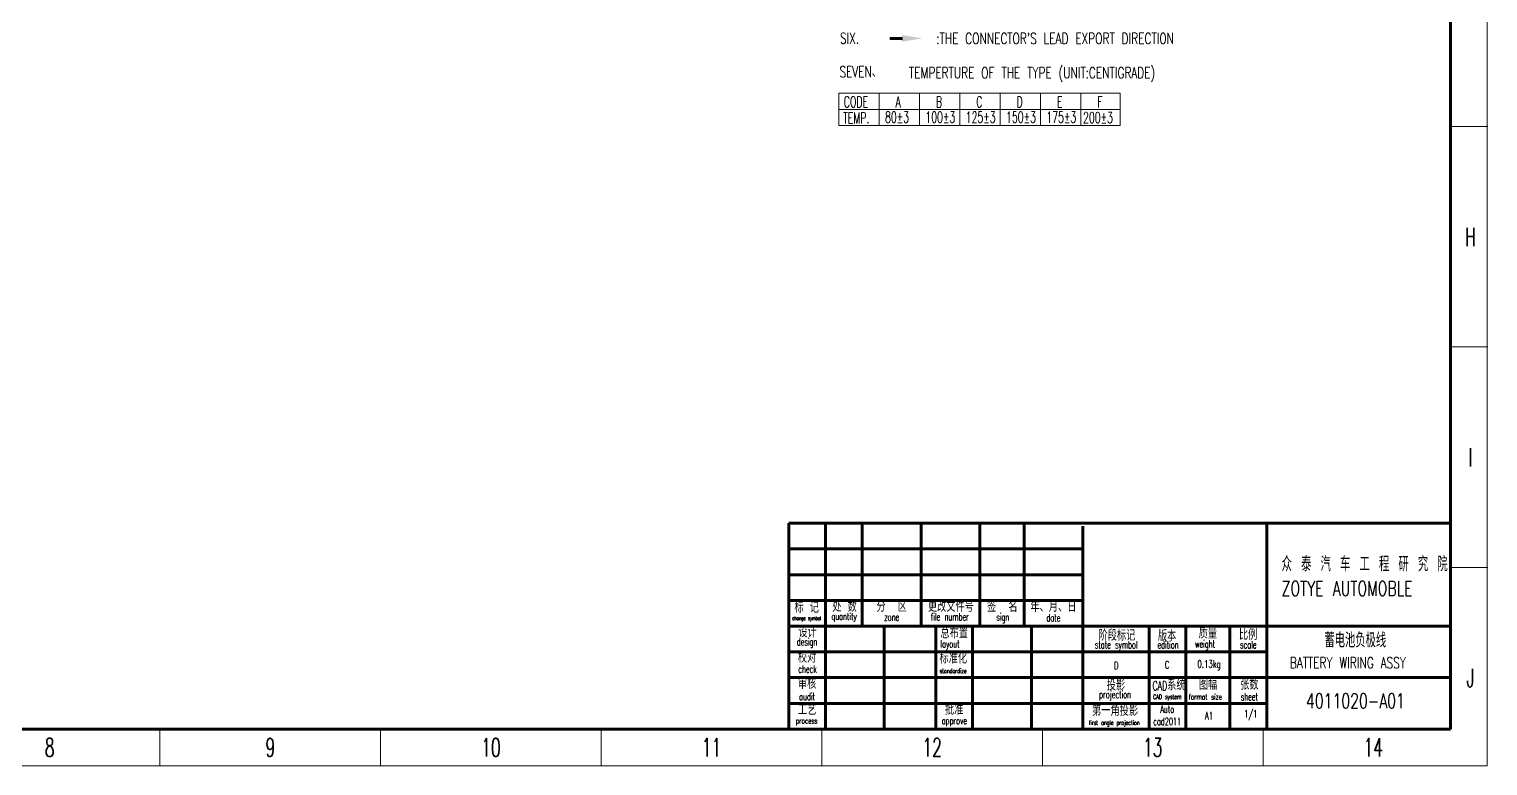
# Model space of a CAD drawing. Header units: millimetres. Extents: x 14 to 855, y -5 to 589.
# Drawn here: x 458.3 to 855, y -4.6 to 195.8 of the extents above; entities that cross this region are included whole.
import ezdxf

# ---------------------------------------------------------------- set-up
doc = ezdxf.new("R2010")
doc.units = ezdxf.units.MM
doc.layers.add('0Filament', color=7, linetype='Continuous', lineweight=20)
doc.layers.add('2FRAME', color=2, linetype='Continuous', lineweight=70)
doc.styles.add('HZ', font='txt.shx', dxfattribs={"width": 0.618, "height": 2.5, "bigfont": 'hztxt.shx'})
doc.styles.add('样式 1', font='txt.shx', dxfattribs={"width": 0.7})

msp = doc.modelspace()

# ---------------------------------------------------------------- hatches: boundary and pattern name
at = {"layer": '0Filament'}
msp.add_hatch(color=256, dxfattribs=at).paths.add_polyline_path([(695.777, 193.649), (692.371, 193.649), (692.371, 192.873), (695.777, 192.873)])

# ---------------------------------------------------------------- linework, layer by layer
for p, q in [((854.896, 589.371), (854.896, -4.629)), ((678.547, 169.599), (678.547, 178.367)), ((678.547, 178.367), (755.084, 178.367)), ((689.517, 169.599), (689.517, 178.367)), ((700.487, 169.599), (700.487, 178.367)), ((711.456, 169.599), (711.456, 178.367)), ((722.426, 169.599), (722.426, 178.367)), ((733.396, 169.599), (733.396, 178.367)), ((744.366, 169.599), (744.366, 178.367)), ((755.084, 178.367), (755.084, 169.599)), ((678.547, 173.983), (755.084, 173.983)), ((755.084, 169.599), (678.547, 169.599)), ((855.036, 169.371), (844.867, 169.371)), ((844.867, 109.371), (855.012, 109.371)), ((855.036, 49.371), (844.867, 49.371)), ((493.896, -4.629), (493.896, 5.39)), ((553.896, -4.629), (553.896, 5.39)), ((613.896, -4.629), (613.896, 5.39)), ((673.896, -4.629), (673.896, 5.39)), ((733.896, -4.629), (733.896, 5.39)), ((793.896, -4.629), (793.896, 5.39)), ((793.896, -4.629), (793.896, 5.39)), ((854.896, -4.629), (13.896, -4.629))]:
    msp.add_line(p, q, dxfattribs=at)
msp.add_lwpolyline([(695.777, 193.557), (695.777, 193.557), (695.777, 192.815), (695.777, 192.815)], close=True, dxfattribs=at)
msp.add_solid([(695.777, 194.206), (701.177, 193.306), (695.777, 192.406)], dxfattribs=at)
at = {"layer": '2FRAME'}
for p, q in [((844.896, 579.371), (844.896, 5.371)), ((664.896, 61.371), (664.896, 5.371)), ((844.896, 61.371), (664.896, 61.371)), ((844.896, 61.371), (664.896, 61.371)), ((674.896, 61.371), (674.896, 33.371)), ((684.896, 61.371), (684.896, 33.371)), ((700.896, 61.371), (700.896, 33.371)), ((716.896, 61.371), (716.896, 33.371)), ((728.896, 61.371), (728.896, 33.371)), ((744.896, 60.613), (744.896, 5.371)), ((794.896, 61.371), (794.896, 5.371)), ((664.896, 54.371), (744.896, 54.371)), ((664.896, 47.371), (744.896, 47.371)), ((664.896, 40.371), (744.896, 40.371)), ((664.896, 33.371), (794.896, 33.371)), ((674.896, 33.371), (674.896, 5.371)), ((690.896, 33.371), (690.896, 5.371)), ((704.896, 33.371), (704.896, 5.371)), ((714.896, 33.371), (714.896, 5.371)), ((730.896, 33.371), (730.896, 5.371)), ((762.896, 5.371), (762.896, 33.371)), ((772.896, 33.371), (772.896, 5.371)), ((784.896, 33.371), (784.896, 5.371)), ((794.896, 33.371), (844.896, 33.371)), ((664.896, 26.371), (744.896, 26.371)), ((744.896, 26.371), (794.896, 26.371)), ((664.896, 19.371), (744.896, 19.371)), ((744.896, 19.371), (844.896, 19.371)), ((664.896, 12.371), (744.896, 12.371)), ((744.896, 12.371), (794.896, 12.371)), ((844.896, 5.371), (24.036, 5.419))]:
    msp.add_line(p, q, dxfattribs=at)

# ---------------------------------------------------------------- texts
at = {"layer": '0Filament', "style": 'HZ'}
for s, height, width, p in [('SIX.', 3, 0.7, (678.854, 191.832)), (":THE CONNECTOR'S LEAD EXPORT DIRECTION", 3, 0.7, (705.023, 191.786)), ('SEVEN、', 3, 0.7, (678.685, 182.719)), ('TEMPERTURE OF THE TYPE (UNIT:CENTIGRADE)', 3, 0.7, (697.584, 182.449)), ('C', 2, 0.7, (767.201, 21.875)), ('0.13kg', 2, 0.7, (776.033, 22.078)), ('A1', 2, 0.67, (778.115, 8.024)), ('1/1', 2, 0.67, (788.804, 8.493))]:
    msp.add_text(s, height=height, dxfattribs=dict(at, width=width)).set_placement(p)
for s, insert, char_height, width, attachment_point in [('CODE', (679.886, 177.532), 3, 18.7219, 1), ('A', (693.956, 177.532), 3, 18.7219, 1), ('B', (704.926, 177.532), 3, 18.7219, 1), ('C', (715.896, 177.532), 3, 18.7219, 1), ('D', (726.866, 177.532), 3, 18.7219, 1), ('E', (737.836, 177.532), 3, 18.7219, 1), ('F', (748.806, 177.532), 3, 18.7219, 1), ('TEMP.', (679.696, 173.148), 3, 18.7219, 1), ('80{\\F|c134;±3}', (691.105, 173.367), 3, 18.7219, 1), ('100±3', (702.075, 173.367), 3, 18.7219, 1), ('125±3', (713.045, 173.367), 3, 18.7219, 1), ('150±3', (724.015, 173.367), 3, 18.7219, 1), ('175±3', (734.985, 173.367), 3, 18.7219, 1), ('200±3', (744.968, 173.258), 3, 18.7219, 1), ('H', (850.306, 139.295), 5, 50, 5), ('I', (850.306, 79.295), 5, 50, 5), ('{\\C7;标 记}', (669.782, 38.516), 3, 10, 5), ('处 数', (680.077, 38.764), 3, 10, 5), ('分  区', (692.896, 38.754), 3, 16, 5), ('更改文件号', (708.986, 38.764), 3, 16, 5), ('签  名', (722.986, 38.764), 3, 12, 5), ('年、月、日', (736.896, 38.754), 3, 16, 5), ('{\\C7;change symbol}', (669.782, 35.376), 1, 10, 5), ('{\\C7;quantity}', (679.953, 35.724), 1.8, 10, 5), ('{\\C7;zone}', (692.909, 35.861), 2, 16, 5), ('{\\C7;file number}', (708.708, 35.939), 2, 16, 5), ('{\\C7;sign}', (723.139, 35.553), 2, 12, 5), ('{\\C7;date}', (736.896, 35.683), 2, 16, 5), ('设计', (670.026, 31.814), 3, 10, 5), ('总布置', (709.896, 31.513), 3, 10, 5), ('阶段标记', (754.152, 30.916), 3, 26, 5), ('版本', (767.811, 29.318), 3, 9.7219, 8), ('{\\C7;质量}', (778.876, 31.478), 3, 11.575, 5), ('比例', (789.848, 31.116), 3, 12, 5), ('{\\W0.7;蓄电池负极线}', (818.994, 29.574), 4, 50, 5), ('{\\C7;design}', (669.896, 28.789), 2, 10, 5), ('{\\C7;layout}', (706.179, 29.536), 2, 10, 1), ('{\\C7;state symbol}', (753.965, 27.979), 2, 18, 5), ('{\\C7;edition}', (768.053, 28.298), 2, 10, 5), ('{\\C7;weight}', (775.379, 29.55), 2, 11.6956, 1), ('{\\C7;scale}', (789.896, 28.334), 2, 10, 5), ('校对', (669.896, 24.92), 3, 10, 5), ('标准化', (709.644, 24.704), 3, 10, 5), ('{\\W0.7;BATTERY WIRING ASSY}', (801.179, 24.914), 3, 45.02487, 1), ('{\\C7;check}', (670.01, 21.696), 2, 10, 5), ('{\\C7;standardize}', (709.61, 21.23), 1.25, 10, 5), ('{\\W0.7;D}', (753.987, 22.701), 2, 6.4657, 5), ('J', (850.306, 19.295), 5, 50, 5), ('审核', (669.896, 17.805), 3, 10, 5), ('{\\C7;projection}', (753.668, 14.46), 2, 18.4458, 5), ('{\\C7;投影}', (753.896, 17.405), 3, 18, 5), ('{\\C7;CAD\\H1.2x;系统}', (768.338, 17.405), 2.5, 9.9289, 5), ('图幅', (778.958, 17.557), 3, 12, 5), ('{\\C7;张数}', (790.178, 17.552), 3, 10.2521, 5), ('{\\C7;audit}', (669.896, 14.216), 2, 10, 5), ('工艺', (669.896, 10.679), 3, 10, 5), ('批准', (709.896, 10.739), 3, 10, 5), ('第一角投影', (753.661, 10.443), 3, 18, 5), ('{\\C7;CAD system}', (767.856, 13.96), 1.25, 9.2394, 5), ('{\\C7;format size}', (773.693, 14.886), 1.5, 12, 1), ('{\\C7;sheet}', (790.178, 14.175), 2, 10.4886, 5), ('{\\W0.7;4011020-A01}', (819.027, 13.04), 4, 50, 5), ('{\\C7;approve}', (709.964, 7.353), 1.8, 10, 5), ('{\\C7;Auto\\Pcad2011 }', (767.835, 9.112), 2, 9.2394, 5), ('{\\C7;process}', (669.771, 7.369), 1.5, 10, 5), ('first angle projection', (753.422, 6.902), 1.25, 18, 5), ('8', (463.896, 0.38), 5, 50, 5), ('9', (523.896, 0.38), 5, 50, 5), ('10', (583.896, 0.38), 5, 50, 5), ('11', (643.896, 0.38), 5, 50, 5), ('12', (703.896, 0.38), 5, 50, 5), ('13', (763.896, 0.38), 5, 50, 5), ('14', (823.896, 0.38), 5, 50, 5)]:
    msp.add_mtext(s, dxfattribs=dict(at, insert=insert, char_height=char_height, width=width, attachment_point=attachment_point))
at = {"layer": '0Filament', "color": 1, "lineweight": 30, "insert": (798.944, 52.298), "char_height": 4, "width": 50, "attachment_point": 1, "style": '样式 1'}
msp.add_mtext('{\\Ftxt,hztxt|c134;众 泰 汽 车 工 程 研 究 院}\\PZOTYE AUTOMOBLE', dxfattribs=at)

doc.saveas('drawing.dxf')
